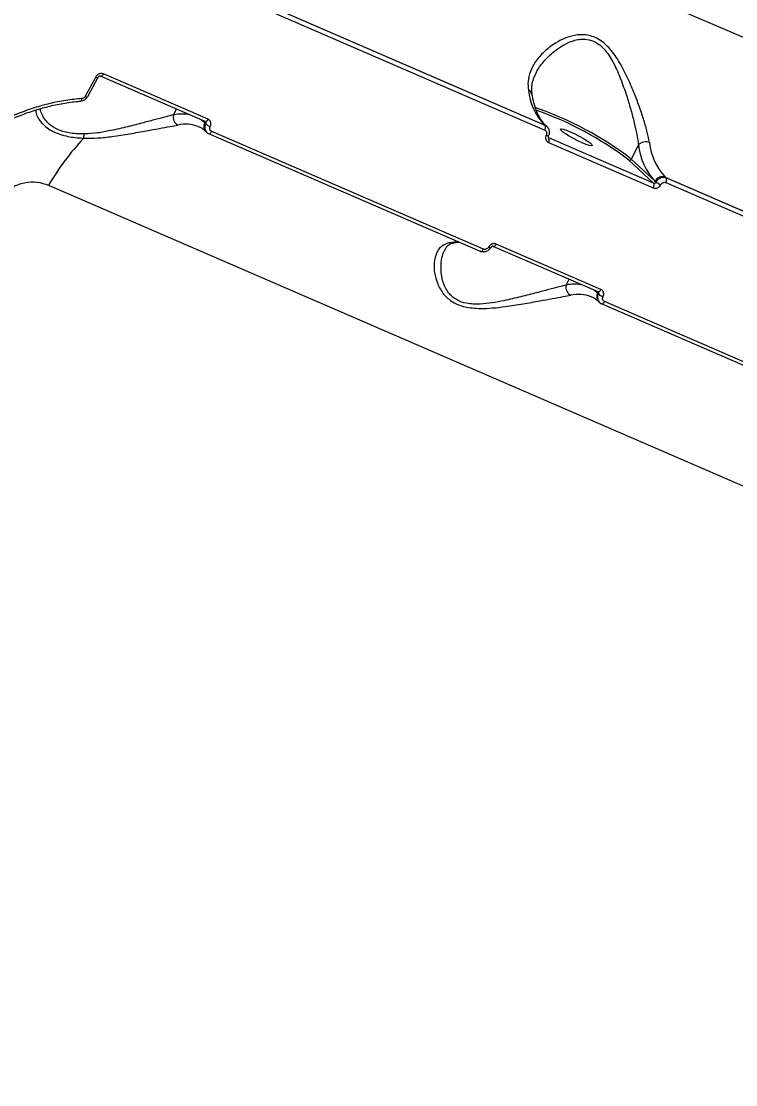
# Model space of a CAD drawing. Header units: millimetres. Extents: x -4781 to 5098, y -4410 to 4664.
# Drawn here: x -623.5 to -443.3, y -1384.2 to -1116.2 of the extents above; entities that cross this region are included whole.
import ezdxf

# ---------------------------------------------------------------- set-up
doc = ezdxf.new("R2010")
doc.units = ezdxf.units.MM
for name, color, linetype in [('DIKOM_ОБЪЕКТ', 7, 'Continuous'), ('DIKOM_РАЗМЕР_ЗОНА', 7, 'Continuous'), ('DIKOM_РАЗМЕР_ОБЪЕКТА', 7, 'Continuous')]:
    doc.layers.add(name, color=color, linetype=linetype)
doc.styles.add('style1', font='arial.ttf', dxfattribs={"width": 0.8})
doc.dimstyles.new('1-50', dxfattribs={"dimtxt": 300, "dimasz": 200, "dimexe": 100, "dimexo": 0, "dimgap": 100, "dimtad": 1, "dimtxsty": 'style1', "dimcen": 200, "dimclrd": 7, "dimclre": 7, "dimclrt": 7, "dimadec": 1, "dimazin": 2, "dimtfac": 1, "dimtmove": 0, "dimatfit": 2, "dimfxl": 0, "dimlwd": 25, "dimlwe": 18, "dimarcsym": 0})

# ---------------------------------------------------------------- blocks, each defined once
blk = doc.blocks.new('*D54')
at = {"layer": 'Defpoints', "color": 0, "transparency": 16777216}
for p in [(2534.93, 1098.4), (-3331.22, 763.4), (2534.93, -3200.56)]:
    blk.add_point(p, dxfattribs=at)
at = {"layer": 'DIKOM_РАЗМЕР_ОБЪЕКТА', "color": 7, "lineweight": 18, "transparency": 16777216}
for p, q in [((2534.93, 1098.4), (2534.93, -3300.56)), ((-3331.22, 763.4), (-3331.22, -3300.56))]:
    blk.add_line(p, q, dxfattribs=at)
at = {"layer": 'DIKOM_РАЗМЕР_ОБЪЕКТА', "color": 7, "lineweight": 25, "transparency": 16777216}
blk.add_line((-3131.22, -3200.56), (2334.93, -3200.56), dxfattribs=at)
at = {"layer": 'DIKOM_РАЗМЕР_ОБЪЕКТА', "color": 7, "transparency": 16777216}
for points in [[(-3131.22, -3167.23), (-3131.22, -3233.9), (-3331.22, -3200.56)], [(2334.93, -3167.23), (2334.93, -3233.9), (2534.93, -3200.56)]]:
    blk.add_solid(points, dxfattribs=at)
at = {"layer": 'DIKOM_РАЗМЕР_ОБЪЕКТА', "color": 7, "transparency": 16777216, "insert": (941.13, -2947.39), "char_height": 300, "attachment_point": 5, "style": 'style1'}
blk.add_mtext('5870', dxfattribs=at)
blk = doc.blocks.new('*D57')
at = {"layer": 'Defpoints', "color": 0, "transparency": 16777216}
for p in [(4034.06, 1180.11), (-4781.22, 856.14), (4034.06, -4310.06)]:
    blk.add_point(p, dxfattribs=at)
at = {"layer": 'DIKOM_РАЗМЕР_ЗОНА', "color": 7, "lineweight": 18, "transparency": 16777216}
for p, q in [((4034.06, 1180.11), (4034.06, -4410.06)), ((-4781.22, 856.14), (-4781.22, -4410.06))]:
    blk.add_line(p, q, dxfattribs=at)
at = {"layer": 'DIKOM_РАЗМЕР_ЗОНА', "color": 7, "lineweight": 25, "transparency": 16777216}
blk.add_line((-4581.22, -4310.06), (3834.06, -4310.06), dxfattribs=at)
at = {"layer": 'DIKOM_РАЗМЕР_ЗОНА', "color": 7, "transparency": 16777216}
for points in [[(-4581.22, -4276.72), (-4581.22, -4343.39), (-4781.22, -4310.06)], [(3834.06, -4276.72), (3834.06, -4343.39), (4034.06, -4310.06)]]:
    blk.add_solid(points, dxfattribs=at)
at = {"layer": 'DIKOM_РАЗМЕР_ЗОНА', "color": 7, "transparency": 16777216, "insert": (-1490.8, -4056.88), "char_height": 300, "attachment_point": 5, "style": 'style1'}
blk.add_mtext('8820', dxfattribs=at)

msp = doc.modelspace()

# ---------------------------------------------------------------- linework, layer by layer
at = {"layer": 'DIKOM_ОБЪЕКТ', "color": 7, "linetype": 'Continuous', "lineweight": 15}
for p, q in [((-280.031, -1190.105), (-568.888, -1065.007)), ((-560.101, -1112.557), (-491.601, -1142.223)), ((-559.98, -1113.919), (-491.479, -1143.585)), ((-491.379, -1142.429), (-559.88, -1112.763)), ((-604.131, -1130.315), (-606.767, -1135.184)), ((-577.062, -1141.429), (-603.472, -1129.992)), ((-576.345, -1140.854), (-602.755, -1129.416)), ((-608.447, -1136.389), (-608.637, -1136.4)), ((-608.449, -1136.277), (-608.442, -1136.277)), ((-585.069, -1139.734), (-584.322, -1138.285)), ((-577.996, -1141.025), (-577.186, -1141.776)), ((-577.186, -1141.776), (-576.952, -1141.994)), ((-577.066, -1141.427), (-577.008, -1141.467)), ((-578.825, -1142.711), (-578.705, -1142.762)), ((-576.674, -1144.163), (-576.896, -1143.957)), ((-576.222, -1144.457), (-576.165, -1144.494)), ((-507.665, -1174.161), (-576.165, -1144.494)), ((-506.951, -1173.59), (-575.451, -1143.924)), ((-491.601, -1142.223), (-491.379, -1142.429)), ((-491.149, -1142.518), (-490.926, -1142.724)), ((-490.42, -1145.553), (-490.581, -1145.403)), ((-490.42, -1145.553), (-490.532, -1145.476)), ((-490.522, -1146.714), (-464.112, -1158.151)), ((-464.01, -1156.99), (-490.42, -1145.553)), ((-467.828, -1147.319), (-469.667, -1150.885)), ((-470.307, -1151.147), (-464.01, -1156.99)), ((-463.623, -1156.494), (-469.667, -1150.885)), ((-616.554, -1157.454), (-327.698, -1282.552)), ((-463.388, -1156.712), (-463.623, -1156.494)), ((-461.065, -1155.448), (-392.564, -1185.114)), ((-460.843, -1155.653), (-461.065, -1155.448)), ((-460.943, -1156.81), (-392.443, -1186.476)), ((-392.343, -1185.32), (-460.843, -1155.653)), ((-478.026, -1184.32), (-504.435, -1172.882)), ((-477.308, -1183.744), (-503.718, -1172.307)), ((-486.032, -1182.624), (-485.285, -1181.176)), ((-478.959, -1183.916), (-478.15, -1184.667)), ((-478.15, -1184.667), (-477.915, -1184.885)), ((-478.03, -1184.318), (-477.971, -1184.358)), ((-479.789, -1185.602), (-479.668, -1185.653)), ((-477.637, -1187.054), (-477.859, -1186.847)), ((-477.185, -1187.348), (-477.129, -1187.385)), ((-408.628, -1217.051), (-477.129, -1187.385)), ((-407.914, -1216.481), (-476.414, -1186.815))]:
    msp.add_line(p, q, dxfattribs=at)
at = {"layer": 'DIKOM_ОБЪЕКТ', "color": 7, "linetype": 'Continuous', "lineweight": 15, "flags": 128}
for points in [[(-604.694, -1130.187), (-605.022, -1130.797), (-605.351, -1131.408), (-605.68, -1132.018), (-606.01, -1132.627), (-606.34, -1133.237), (-606.671, -1133.845), (-607.001, -1134.454), (-607.333, -1135.062)], [(-603.477, -1129.989), (-603.456, -1129.998), (-603.37, -1130.007), (-603.272, -1129.982), (-603.168, -1129.924), (-603.06, -1129.834), (-602.952, -1129.717), (-602.849, -1129.576), (-602.755, -1129.416)], [(-608.442, -1136.277), (-608.431, -1136.275), (-608.375, -1136.246), (-608.325, -1136.181), (-608.281, -1136.084), (-608.246, -1135.958), (-608.221, -1135.808), (-608.207, -1135.638)], [(-577.186, -1141.776), (-577.996, -1141.108), (-578.317, -1140.886)], [(-577.062, -1141.429), (-577.046, -1141.435), (-576.96, -1141.444), (-576.863, -1141.42), (-576.758, -1141.361), (-576.65, -1141.272), (-576.543, -1141.154), (-576.44, -1141.013), (-576.345, -1140.854)], [(-576.165, -1144.494), (-576.15, -1144.501), (-576.064, -1144.51), (-575.967, -1144.485), (-575.863, -1144.428), (-575.755, -1144.339), (-575.648, -1144.223), (-575.545, -1144.082), (-575.451, -1143.924)], [(-491.149, -1142.518), (-491.297, -1142.397), (-491.601, -1142.223)], [(-485.023, -1144.026), (-483.916, -1144.535), (-482.775, -1145.118), (-481.695, -1145.725), (-480.761, -1146.309), (-480.051, -1146.82), (-479.621, -1147.219), (-479.506, -1147.474), (-479.715, -1147.562), (-480.232, -1147.477), (-481.015, -1147.227), (-482, -1146.83), (-483.108, -1146.321), (-484.248, -1145.738), (-485.329, -1145.131), (-486.262, -1144.548), (-486.973, -1144.036), (-487.403, -1143.636), (-487.518, -1143.382), (-487.308, -1143.294), (-486.791, -1143.379), (-486.008, -1143.629), (-485.023, -1144.026)], [(-507.665, -1174.161), (-507.65, -1174.166), (-507.563, -1174.176), (-507.467, -1174.152), (-507.363, -1174.094), (-507.255, -1174.005), (-507.148, -1173.888), (-507.045, -1173.749), (-506.951, -1173.59)], [(-504.44, -1172.88), (-504.42, -1172.889), (-504.333, -1172.898), (-504.236, -1172.873), (-504.131, -1172.815), (-504.023, -1172.725), (-503.916, -1172.608), (-503.813, -1172.467), (-503.718, -1172.307)], [(-478.15, -1184.667), (-478.959, -1183.999), (-479.28, -1183.777)], [(-478.026, -1184.32), (-478.01, -1184.326), (-477.923, -1184.335), (-477.826, -1184.311), (-477.721, -1184.252), (-477.613, -1184.162), (-477.506, -1184.045), (-477.403, -1183.904), (-477.308, -1183.744)], [(-477.129, -1187.385), (-477.113, -1187.391), (-477.027, -1187.401), (-476.93, -1187.376), (-476.826, -1187.319), (-476.719, -1187.23), (-476.612, -1187.114), (-476.509, -1186.973), (-476.414, -1186.815)]]:
    msp.add_lwpolyline(points, dxfattribs=at)
at = {"layer": 'DIKOM_ОБЪЕКТ', "color": 7, "linetype": 'Continuous', "lineweight": 15}
for centre, radius, start, end in [((-604.256, -1129.563), 0.762, 234.91082, 279.40511), ((-480.587, -1131.888), 15.104, 186.07153, 223.17754), ((-496.078, -1134.769), 1.368, 12.29444, 69.80786), ((-606.909, -1134.471), 0.727, 234.35722, 281.30168), ((-521.479, -1218.393), 85.098, 52.49387, 71.11911), ((-520.7, -1216.868), 82.817, 52.51994, 70.93289), ((-582.984, -1140.357), 2.176, 163.35644, 243.61682), ((-583.06, -1149.358), 9.831, 77.33056, 101.7905), ((-575.598, -1142.674), 1.825, 150.49746, 224.66127), ((-582.052, -1150.92), 8.82, 68.5379, 102.42963), ((-574.26, -1138.896), 4.104, 229.01229, 247.83671), ((-492.443, -1142.919), 1.172, 325.36808, 24.75081), ((-558.987, -1191.226), 66.743, 136.88287, 149.60202), ((-619.454, -1143.929), 11.867, 351.86713, 356.93698), ((-490.5, -1143.859), 1.145, 238.6574, 267.37054), ((-491.487, -1146.044), 1.175, 325.20927, 24.69313), ((-466.01, -1149.004), 2.479, 67.71455, 137.17943), ((-450.05, -1145.113), 15.104, 186.07153, 223.17754), ((-452.058, -1145.642), 15.86, 186.07057, 223.17697), ((-470.13, -1150.665), 0.513, 249.86984, 334.57373), ((-465.076, -1157.481), 1.174, 325.18327, 24.71912), ((-461.77, -1157.375), 2.053, 69.91477, 154.56539), ((-459.626, -1151.142), 6.721, 235.95723, 247.3863), ((-461.907, -1156.144), 1.171, 325.35606, 24.76283), ((-513.463, -1181.958), 10.182, 88.28614, 101.25372), ((-514.824, -1170.559), 1.546, 246.10726, 280.26215), ((-505.216, -1172.447), 0.769, 235.02494, 279.07992), ((-483.948, -1183.248), 2.176, 163.34431, 243.62894), ((-484.024, -1192.261), 9.844, 77.33911, 101.76885), ((-476.563, -1185.565), 1.824, 150.48178, 224.67714), ((-483.016, -1193.816), 8.826, 68.54968, 102.41784), ((-475.221, -1181.782), 4.109, 229.04281, 247.84087)]:
    msp.add_arc(centre, radius, start, end, dxfattribs=at)
for points, knots in [([(-465.07, -1146.71), (-465.237, -1145.858), (-465.573, -1144.152), (-466.444, -1141.149), (-467.496, -1137.961), (-468.829, -1134.402), (-470.455, -1130.535), (-472.487, -1126.58), (-474.804, -1123.169), (-477.133, -1121.044), (-479.12, -1120.045), (-480.724, -1119.599), (-482.373, -1119.498), (-484.349, -1119.728), (-486.53, -1120.419), (-489.156, -1121.799), (-491.732, -1123.795), (-493.845, -1126.274), (-495.173, -1128.802), (-495.805, -1131.174), (-495.669, -1132.757), (-495.606, -1133.486)], [0, 0, 0, 0, 0.0554755, 0.1110268, 0.1664991, 0.2220038, 0.2900259, 0.3579644, 0.4226753, 0.4774061, 0.5052475, 0.5330944, 0.5627098, 0.5923752, 0.6404301, 0.6885828, 0.7603276, 0.8320622, 0.8910006, 0.9498675, 1, 1, 1, 1]), ([(-493.74, -1129.406), (-493.571, -1129.046), (-492.943, -1127.701), (-491.16, -1125.539), (-488.764, -1123.365), (-486.277, -1121.814), (-484.26, -1120.984), (-482.419, -1120.632), (-480.642, -1120.641), (-479.172, -1121.111), (-477.888, -1121.889), (-476.918, -1122.688), (-475.371, -1124.46), (-473.709, -1127.331), (-472.072, -1131.225), (-470.771, -1135.036), (-469.717, -1138.581), (-468.893, -1141.734), (-468.212, -1144.737), (-467.958, -1146.45), (-467.828, -1147.319)], [0, 0, 0, 0, 0.0307565, 0.1148218, 0.2011051, 0.2563623, 0.3127423, 0.3455366, 0.3792114, 0.4274153, 0.4402561, 0.4703293, 0.5014071, 0.575658, 0.6547565, 0.7360328, 0.8016038, 0.8683191, 0.933239, 1, 1, 1, 1]), ([(-602.755, -1129.416), (-602.849, -1129.383), (-603.087, -1129.299), (-603.519, -1129.305), (-603.992, -1129.465), (-604.416, -1129.764), (-604.601, -1130.046), (-604.694, -1130.187)], [0, 0, 0, 0, 0.1406373, 0.3550873, 0.569857, 0.7848458, 1, 1, 1, 1]), ([(-603.477, -1129.995), (-603.501, -1129.984), (-603.547, -1129.964), (-603.684, -1129.97), (-603.826, -1130.017), (-603.959, -1130.101), (-604.067, -1130.207), (-604.109, -1130.283), (-604.128, -1130.317)], [0, 0, 0, 0, 0.2168169, 0.4055923, 0.5692485, 0.7205338, 0.8775451, 1, 1, 1, 1]), ([(-493.767, -1129.393), (-493.926, -1129.69), (-494.363, -1130.508), (-494.725, -1131.86), (-494.902, -1133.251), (-494.763, -1134.126), (-494.706, -1134.484)], [0, 0, 0, 0, 0.1769707, 0.4876447, 0.7898567, 1, 1, 1, 1]), ([(-608.207, -1135.638), (-609.547, -1135.771), (-612.229, -1136.038), (-616.249, -1136.844), (-620.271, -1137.954), (-624.278, -1139.374), (-626.893, -1140.584), (-628.201, -1141.19)], [0, 0, 0, 0, 0.1976801, 0.3953844, 0.5930891, 0.7965467, 1, 1, 1, 1]), ([(-608.637, -1136.4), (-608.811, -1136.409), (-610.243, -1136.486), (-612.957, -1136.908), (-616.756, -1137.677), (-620.545, -1138.747), (-624.273, -1140.109), (-626.774, -1141.133), (-627.992, -1141.768), (-628.024, -1141.784)], [0, 0, 0, 0, 0.0267009, 0.2187439, 0.41205, 0.6061856, 0.8006319, 0.9946998, 1, 1, 1, 1]), ([(-606.782, -1135.176), (-606.822, -1135.255), (-606.973, -1135.557), (-607.436, -1135.958), (-607.995, -1136.248), (-608.348, -1136.246), (-608.443, -1136.246)], [0, 0, 0, 0, 0.1273849, 0.4869262, 0.8620023, 1, 1, 1, 1]), ([(-607.333, -1135.062), (-607.395, -1135.155), (-607.52, -1135.342), (-607.804, -1135.539), (-608.044, -1135.621), (-608.179, -1135.635), (-608.207, -1135.638)], [0, 0, 0, 0, 0.3065627, 0.6132946, 0.9194889, 1, 1, 1, 1]), ([(-494.741, -1134.483), (-494.672, -1134.868), (-494.473, -1135.976), (-494.029, -1137.63), (-493.375, -1139.35), (-492.596, -1140.802), (-491.841, -1141.834), (-491.336, -1142.333), (-491.149, -1142.518)], [0, 0, 0, 0, 0.1035445, 0.2983171, 0.4928857, 0.6877564, 0.8843311, 1, 1, 1, 1]), ([(-619.826, -1138.595), (-619.828, -1138.752), (-619.836, -1139.301), (-619.341, -1140.4), (-618.474, -1141.665), (-617.274, -1142.797), (-615.907, -1143.724), (-614.201, -1144.517), (-611.751, -1145.237), (-609.479, -1145.522), (-607.943, -1145.597), (-607.706, -1145.608)], [0, 0, 0, 0, 0.0569888, 0.2005192, 0.3477658, 0.4535467, 0.5619605, 0.6688796, 0.7798895, 0.9659682, 1, 1, 1, 1]), ([(-607.604, -1144.563), (-607.828, -1144.563), (-609.261, -1144.563), (-611.307, -1144.386), (-613.492, -1143.793), (-614.562, -1143.311), (-615.553, -1142.741), (-616.451, -1142.08), (-617.507, -1140.954), (-618.236, -1139.66), (-618.621, -1138.693), (-618.609, -1138.258), (-618.609, -1138.252)], [0, 0, 0, 0, 0.0361539, 0.2315457, 0.3332586, 0.4389113, 0.4584466, 0.5698357, 0.6845919, 0.8389833, 0.9976513, 1, 1, 1, 1]), ([(-585.069, -1139.734), (-585.675, -1139.894), (-586.972, -1140.238), (-589.573, -1140.911), (-592.806, -1141.753), (-596.618, -1142.738), (-600.516, -1143.648), (-604.217, -1144.366), (-606.464, -1144.497), (-607.604, -1144.563)], [0, 0, 0, 0, 0.1227068, 0.2624596, 0.4060139, 0.5749237, 0.74826, 0.8723663, 1, 1, 1, 1]), ([(-577.008, -1141.467), (-577.004, -1141.47), (-576.958, -1141.499), (-576.908, -1141.595), (-576.875, -1141.74), (-576.895, -1141.881), (-576.935, -1141.962), (-576.952, -1141.994)], [0, 0, 0, 0, 0.0258441, 0.2916373, 0.5575528, 0.8240215, 1, 1, 1, 1]), ([(-575.808, -1142.697), (-575.762, -1142.597), (-575.647, -1142.348), (-575.598, -1141.916), (-575.7, -1141.464), (-575.951, -1141.078), (-576.214, -1140.928), (-576.345, -1140.854)], [0, 0, 0, 0, 0.1419205, 0.3567552, 0.5713848, 0.7857873, 1, 1, 1, 1]), ([(-607.706, -1145.608), (-606.533, -1145.615), (-604.146, -1145.629), (-600.235, -1145.165), (-596.053, -1144.51), (-592.055, -1143.788), (-588.626, -1143.162), (-585.913, -1142.672), (-584.571, -1142.422), (-583.951, -1142.307)], [0, 0, 0, 0, 0.12609727, 0.25672968, 0.42433445, 0.59686416, 0.73529776, 0.87756845, 1, 1, 1, 1]), ([(-576.896, -1143.957), (-577.067, -1143.81), (-577.592, -1143.356), (-578.214, -1142.935), (-578.722, -1142.773), (-578.811, -1142.745)], [0, 0, 0, 0, 0.284098, 0.8748138, 1, 1, 1, 1]), ([(-576.952, -1141.994), (-577.012, -1142.127), (-577.163, -1142.461), (-577.221, -1143.036), (-577.095, -1143.645), (-576.85, -1143.952), (-576.73, -1144.103)], [0, 0, 0, 0, 0.182468, 0.4587633, 0.7348672, 1, 1, 1, 1]), ([(-576.73, -1144.103), (-576.725, -1144.109), (-576.61, -1144.281), (-576.412, -1144.371), (-576.222, -1144.457)], [0, 0, 0, 0, 0.0382216, 1, 1, 1, 1]), ([(-575.451, -1143.924), (-575.538, -1143.874), (-575.714, -1143.775), (-575.88, -1143.518), (-575.948, -1143.216), (-575.915, -1142.929), (-575.839, -1142.763), (-575.808, -1142.697)], [0, 0, 0, 0, 0.2143309, 0.4285656, 0.6433793, 0.8581874, 1, 1, 1, 1]), ([(-491.479, -1143.585), (-491.392, -1143.635), (-491.216, -1143.735), (-491.045, -1143.996), (-490.97, -1144.304), (-490.995, -1144.598), (-491.067, -1144.769), (-491.096, -1144.837)], [0, 0, 0, 0, 0.21415519, 0.42870691, 0.64316088, 0.85797145, 1, 1, 1, 1]), ([(-490.871, -1142.784), (-490.875, -1142.778), (-490.992, -1142.605), (-491.189, -1142.515), (-491.379, -1142.429)], [0, 0, 0, 0, 0.0360407, 1, 1, 1, 1]), ([(-490.883, -1142.805), (-490.833, -1142.844), (-490.603, -1143.026), (-490.385, -1143.537), (-490.311, -1144.225), (-490.394, -1144.751), (-490.548, -1144.974), (-490.564, -1144.997)], [0, 0, 0, 0, 0.0809041, 0.3725333, 0.664001, 0.9647481, 1, 1, 1, 1]), ([(-491.096, -1144.837), (-491.139, -1144.939), (-491.247, -1145.195), (-491.285, -1145.636), (-491.174, -1146.097), (-490.918, -1146.489), (-490.654, -1146.639), (-490.522, -1146.714)], [0, 0, 0, 0, 0.1418721, 0.3568013, 0.5713413, 0.7857188, 1, 1, 1, 1]), ([(-490.548, -1145.004), (-490.562, -1145.032), (-490.601, -1145.108), (-490.619, -1145.236), (-490.607, -1145.362), (-490.573, -1145.44), (-490.542, -1145.463), (-490.529, -1145.472)], [0, 0, 0, 0, 0.11615543, 0.31824947, 0.5448265, 0.8197394, 1, 1, 1, 1]), ([(-627.092, -1158.894), (-626.609, -1158.557), (-625.256, -1157.614), (-622.633, -1156.723), (-619.438, -1156.51), (-617.522, -1157.137), (-616.554, -1157.454)], [0, 0, 0, 0, 0.1529623, 0.4283764, 0.7114288, 1, 1, 1, 1]), ([(-464.112, -1158.151), (-464.018, -1158.184), (-463.78, -1158.268), (-463.353, -1158.258), (-462.888, -1158.091), (-462.475, -1157.782), (-462.299, -1157.492), (-462.21, -1157.347)], [0, 0, 0, 0, 0.1406283, 0.3551261, 0.5698809, 0.7849071, 1, 1, 1, 1]), ([(-463.388, -1156.712), (-463.416, -1156.761), (-463.472, -1156.86), (-463.606, -1156.966), (-463.758, -1157.024), (-463.899, -1157.029), (-463.978, -1157.001), (-464.01, -1156.99)], [0, 0, 0, 0, 0.2156106, 0.4305039, 0.6452637, 0.8595331, 1, 1, 1, 1]), ([(-460.843, -1155.653), (-460.969, -1155.609), (-461.286, -1155.499), (-461.857, -1155.509), (-462.478, -1155.729), (-463.032, -1156.137), (-463.27, -1156.52), (-463.388, -1156.712)], [0, 0, 0, 0, 0.14069672, 0.35542944, 0.57028914, 0.78512906, 1, 1, 1, 1]), ([(-462.21, -1157.347), (-462.151, -1157.25), (-462.034, -1157.057), (-461.759, -1156.851), (-461.449, -1156.739), (-461.164, -1156.732), (-461.006, -1156.788), (-460.943, -1156.81)], [0, 0, 0, 0, 0.2151332, 0.430128, 0.6449542, 0.8594486, 1, 1, 1, 1]), ([(-515.45, -1171.973), (-516.008, -1172.139), (-517.143, -1172.479), (-518.277, -1173.618), (-519.037, -1175.132), (-519.416, -1177.096), (-519.332, -1179.525), (-518.607, -1182.286), (-517.154, -1184.9), (-515.198, -1186.675), (-513.263, -1187.641), (-511.582, -1188.156), (-509.72, -1188.453), (-507.38, -1188.572), (-504.584, -1188.442), (-500.95, -1188.027), (-496.901, -1187.378), (-492.914, -1186.66), (-489.503, -1186.037), (-486.834, -1185.555), (-485.516, -1185.309), (-484.914, -1185.197)], [0, 0, 0, 0, 0.0545828, 0.1110311, 0.1659465, 0.2220116, 0.2890724, 0.3579599, 0.422672, 0.4774029, 0.5047497, 0.5330982, 0.5623533, 0.5923816, 0.6398887, 0.6885837, 0.7592825, 0.8320598, 0.8901596, 0.9498678, 1, 1, 1, 1]), ([(-486.032, -1182.624), (-486.62, -1182.78), (-487.894, -1183.118), (-490.454, -1183.78), (-493.67, -1184.619), (-497.473, -1185.598), (-501.262, -1186.499), (-504.716, -1187.149), (-507.303, -1187.451), (-509.503, -1187.469), (-511.509, -1187.248), (-513.028, -1186.734), (-514.246, -1186.016), (-515.103, -1185.322), (-516.313, -1183.862), (-517.27, -1181.646), (-517.708, -1178.864), (-517.547, -1176.411), (-517.151, -1174.669), (-516.721, -1173.931), (-516.591, -1173.707)], [0, 0, 0, 0, 0.05933847, 0.12860452, 0.19975117, 0.28390852, 0.37028099, 0.42559539, 0.48203572, 0.51486504, 0.5485765, 0.5968289, 0.60968485, 0.6397903, 0.67089944, 0.74522902, 0.8244101, 0.90577038, 0.97141119, 1, 1, 1, 1]), ([(-514.519, -1172.091), (-514.595, -1172.101), (-514.963, -1172.148), (-515.448, -1172.371), (-516.025, -1172.78), (-516.417, -1173.199), (-516.583, -1173.601), (-516.618, -1173.688)], [0, 0, 0, 0, 0.0635281, 0.3071105, 0.6031709, 0.9146894, 1, 1, 1, 1]), ([(-512.855, -1171.913), (-513.289, -1171.929), (-513.832, -1171.949), (-514.423, -1172.057), (-514.541, -1172.078)], [0, 0, 0, 0, 0.8000694, 1, 1, 1, 1]), ([(-505.108, -1173.199), (-505.133, -1173.253), (-505.259, -1173.533), (-505.685, -1173.941), (-506.36, -1174.285), (-507.082, -1174.337), (-507.591, -1174.239), (-507.8, -1174.084), (-507.829, -1174.063)], [0, 0, 0, 0, 0.0552894, 0.2876333, 0.5296163, 0.7512627, 0.9655042, 1, 1, 1, 1]), ([(-505.657, -1173.077), (-505.719, -1173.171), (-505.842, -1173.359), (-506.125, -1173.558), (-506.441, -1173.665), (-506.729, -1173.668), (-506.888, -1173.612), (-506.951, -1173.59)], [0, 0, 0, 0, 0.215068, 0.4300774, 0.6449655, 0.8594512, 1, 1, 1, 1]), ([(-503.718, -1172.307), (-503.812, -1172.274), (-504.051, -1172.19), (-504.483, -1172.196), (-504.956, -1172.355), (-505.379, -1172.654), (-505.564, -1172.936), (-505.657, -1173.077)], [0, 0, 0, 0, 0.1406077, 0.3550959, 0.5698233, 0.7848298, 1, 1, 1, 1]), ([(-504.44, -1172.886), (-504.465, -1172.875), (-504.511, -1172.855), (-504.647, -1172.861), (-504.789, -1172.908), (-504.922, -1172.992), (-505.03, -1173.098), (-505.073, -1173.174), (-505.091, -1173.208)], [0, 0, 0, 0, 0.2169331, 0.4056481, 0.5693856, 0.7205464, 0.8771677, 1, 1, 1, 1]), ([(-477.971, -1184.358), (-477.967, -1184.361), (-477.922, -1184.39), (-477.872, -1184.486), (-477.838, -1184.631), (-477.858, -1184.772), (-477.899, -1184.853), (-477.915, -1184.885)], [0, 0, 0, 0, 0.0259311, 0.2910722, 0.5569558, 0.8234097, 1, 1, 1, 1]), ([(-476.771, -1185.587), (-476.725, -1185.488), (-476.61, -1185.239), (-476.562, -1184.807), (-476.664, -1184.354), (-476.914, -1183.969), (-477.177, -1183.819), (-477.308, -1183.744)], [0, 0, 0, 0, 0.1419271, 0.3567523, 0.5714129, 0.7856762, 1, 1, 1, 1]), ([(-477.859, -1186.847), (-478.03, -1186.7), (-478.556, -1186.246), (-479.177, -1185.825), (-479.685, -1185.664), (-479.774, -1185.635)], [0, 0, 0, 0, 0.2840953, 0.8748139, 1, 1, 1, 1]), ([(-477.915, -1184.885), (-477.975, -1185.018), (-478.126, -1185.352), (-478.184, -1185.926), (-478.058, -1186.536), (-477.813, -1186.843), (-477.693, -1186.993)], [0, 0, 0, 0, 0.1823141, 0.4586488, 0.7349641, 1, 1, 1, 1]), ([(-477.693, -1186.993), (-477.688, -1187), (-477.573, -1187.172), (-477.375, -1187.262), (-477.185, -1187.348)], [0, 0, 0, 0, 0.038211, 1, 1, 1, 1]), ([(-476.414, -1186.815), (-476.502, -1186.765), (-476.677, -1186.666), (-476.843, -1186.408), (-476.911, -1186.107), (-476.879, -1185.819), (-476.802, -1185.653), (-476.771, -1185.587)], [0, 0, 0, 0, 0.2141253, 0.4286117, 0.6430979, 0.8581903, 1, 1, 1, 1])]:
    msp.add_open_spline(points, degree=3, knots=knots, dxfattribs=at)

# ---------------------------------------------------------------- dimensions: what is measured, and where the dimension line sits
at = {"layer": 'DIKOM_РАЗМЕР_ЗОНА'}
dim = msp.add_linear_dim(base=(4034.06, -4310.056), p1=(-4781.222, 856.139), p2=(4034.06, 1180.105), text='8820', dimstyle='1-50', dxfattribs=at)
dim.commit()
dim.dimension.update_dxf_attribs({"geometry": '*D57', "text_midpoint": (-1490.8, -4310.056), "dimtype": 160})
at = {"layer": 'DIKOM_РАЗМЕР_ОБЪЕКТА'}
dim = msp.add_linear_dim(base=(2534.928, -3200.563), p1=(-3331.222, 763.397), p2=(2534.928, 1098.401), text='5870', dimstyle='1-50', dxfattribs=at)
dim.commit()
dim.dimension.update_dxf_attribs({"geometry": '*D54', "text_midpoint": (941.132, -3200.563), "dimtype": 160})

doc.saveas('drawing.dxf')
